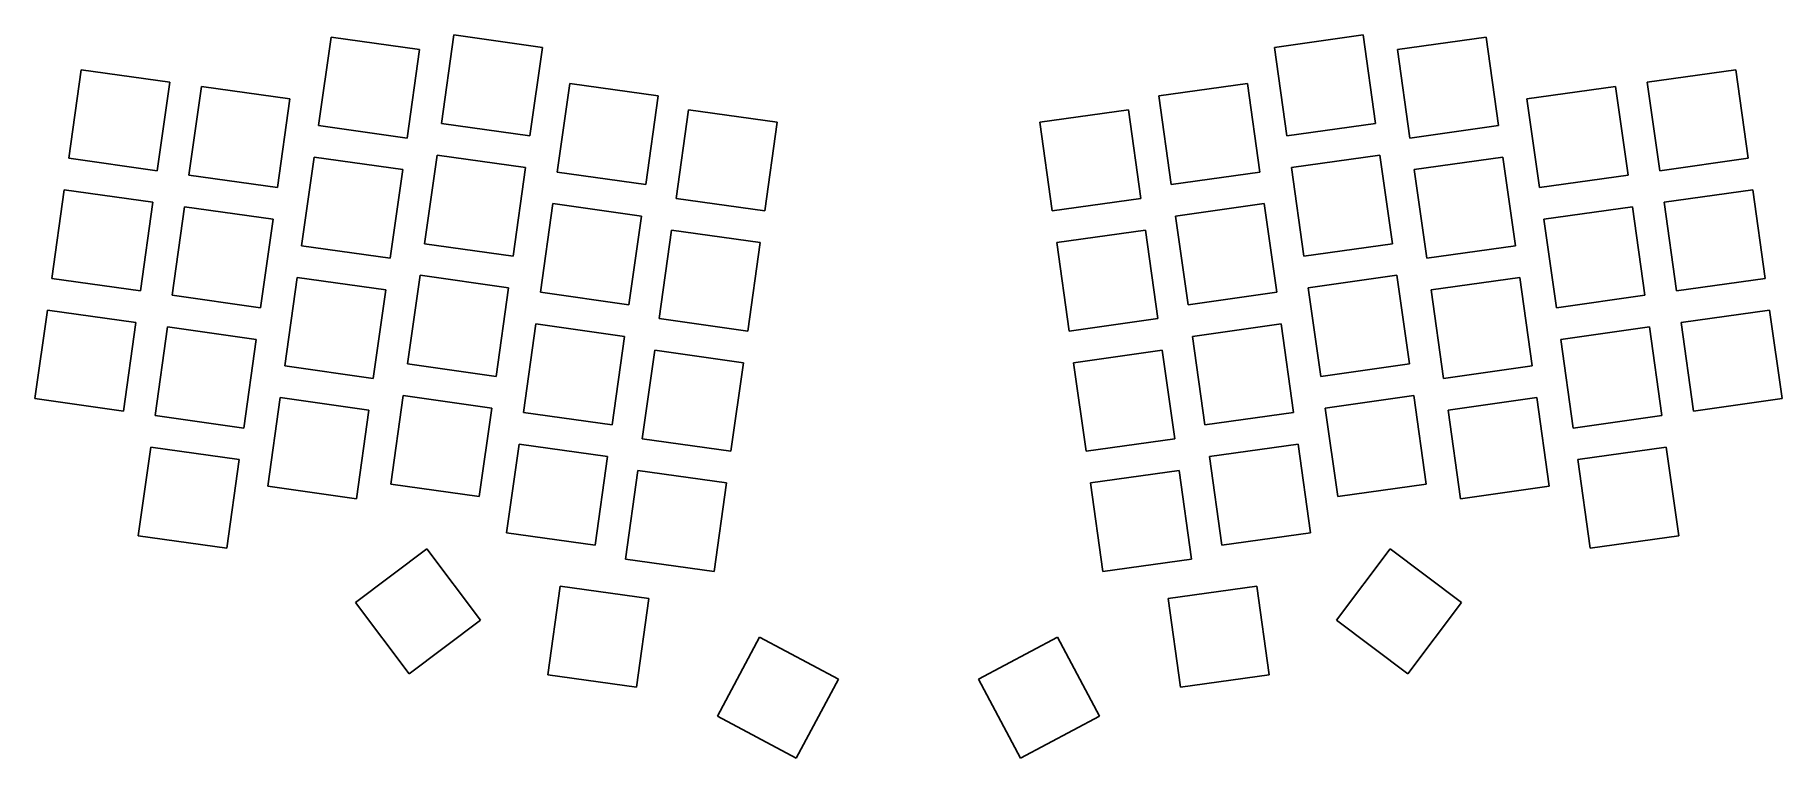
# Model space of a CAD drawing. Header units: millimetres. Extents: x -5 to 268, y -43 to 70.
import ezdxf

# ---------------------------------------------------------------- set-up
doc = ezdxf.new("R2010")
doc.units = ezdxf.units.MM

msp = doc.modelspace()

# ---------------------------------------------------------------- linework, layer by layer
for p, q in [((41.07, 69.46), (39.12, 55.6)), ((54.93, 67.51), (41.07, 69.46)), ((60.3, 69.79), (58.35, 55.92)), ((74.16, 67.84), (60.3, 69.79)), ((202.59, 69.79), (188.72, 67.84)), ((204.54, 55.92), (202.59, 69.79)), ((221.82, 69.46), (207.96, 67.51)), ((223.77, 55.6), (221.82, 69.46)), ((52.98, 53.65), (54.93, 67.51)), ((72.21, 53.97), (74.16, 67.84)), ((188.72, 67.84), (190.67, 53.97)), ((207.96, 67.51), (209.91, 53.65)), ((1.98, 64.35), (0.03, 50.49)), ((15.84, 62.4), (1.98, 64.35)), ((260.91, 64.35), (247.05, 62.4)), ((262.86, 50.49), (260.91, 64.35)), ((13.89, 48.54), (15.84, 62.4)), ((20.79, 61.71), (18.84, 47.84)), ((34.65, 59.76), (20.79, 61.71)), ((78.42, 62.19), (76.47, 48.33)), ((92.28, 60.24), (78.42, 62.19)), ((90.33, 46.38), (92.28, 60.24)), ((184.47, 62.19), (170.61, 60.24)), ((170.61, 60.24), (172.55, 46.38)), ((186.42, 48.33), (184.47, 62.19)), ((242.1, 61.71), (228.23, 59.76)), ((244.05, 47.84), (242.1, 61.71)), ((247.05, 62.4), (249, 48.54)), ((32.71, 45.89), (34.65, 59.76)), ((97.02, 58.06), (95.08, 44.2)), ((110.89, 56.11), (97.02, 58.06)), ((165.86, 58.06), (152, 56.11)), ((167.81, 44.2), (165.86, 58.06)), ((228.23, 59.76), (230.18, 45.89)), ((39.12, 55.6), (52.98, 53.65)), ((58.35, 55.92), (72.21, 53.97)), ((108.94, 42.25), (110.89, 56.11)), ((152, 56.11), (153.95, 42.25)), ((190.67, 53.97), (204.54, 55.92)), ((209.91, 53.65), (223.77, 55.6)), ((0.03, 50.49), (13.89, 48.54)), ((38.42, 50.65), (36.47, 36.78)), ((52.29, 48.7), (38.42, 50.65)), ((57.66, 50.97), (55.71, 37.11)), ((71.52, 49.02), (57.66, 50.97)), ((205.23, 50.97), (191.37, 49.02)), ((207.18, 37.11), (205.23, 50.97)), ((224.47, 50.65), (210.6, 48.7)), ((226.41, 36.78), (224.47, 50.65)), ((249, 48.54), (262.86, 50.49)), ((18.84, 47.84), (32.71, 45.89)), ((50.34, 34.83), (52.29, 48.7)), ((69.57, 35.16), (71.52, 49.02)), ((76.47, 48.33), (90.33, 46.38)), ((172.55, 46.38), (186.42, 48.33)), ((191.37, 49.02), (193.32, 35.16)), ((210.6, 48.7), (212.55, 34.83)), ((230.18, 45.89), (244.05, 47.84)), ((-0.67, 45.54), (-2.62, 31.67)), ((13.19, 43.59), (-0.67, 45.54)), ((95.08, 44.2), (108.94, 42.25)), ((153.95, 42.25), (167.81, 44.2)), ((263.56, 45.54), (249.69, 43.59)), ((265.51, 31.67), (263.56, 45.54)), ((11.25, 29.72), (13.19, 43.59)), ((18.15, 42.89), (16.2, 29.03)), ((32.01, 40.94), (18.15, 42.89)), ((75.77, 43.38), (73.83, 29.51)), ((89.64, 41.43), (75.77, 43.38)), ((87.69, 27.56), (89.64, 41.43)), ((187.11, 43.38), (173.25, 41.43)), ((173.25, 41.43), (175.2, 27.56)), ((189.06, 29.51), (187.11, 43.38)), ((244.74, 42.89), (230.88, 40.94)), ((246.69, 29.03), (244.74, 42.89)), ((249.69, 43.59), (251.64, 29.72)), ((30.06, 27.08), (32.01, 40.94)), ((94.38, 39.25), (92.43, 25.38)), ((108.24, 37.3), (94.38, 39.25)), ((168.51, 39.25), (154.64, 37.3)), ((170.46, 25.38), (168.51, 39.25)), ((230.88, 40.94), (232.83, 27.08)), ((36.47, 36.78), (50.34, 34.83)), ((55.71, 37.11), (69.57, 35.16)), ((106.3, 23.43), (108.24, 37.3)), ((154.64, 37.3), (156.59, 23.43)), ((193.32, 35.16), (207.18, 37.11)), ((212.55, 34.83), (226.41, 36.78)), ((-2.62, 31.67), (11.25, 29.72)), ((35.78, 31.83), (33.83, 17.97)), ((49.64, 29.88), (35.78, 31.83)), ((55.01, 32.16), (53.06, 18.29)), ((68.87, 30.21), (55.01, 32.16)), ((66.93, 16.34), (68.87, 30.21)), ((207.88, 32.16), (194.01, 30.21)), ((194.01, 30.21), (195.96, 16.34)), ((209.83, 18.29), (207.88, 32.16)), ((227.11, 31.83), (213.25, 29.88)), ((229.06, 17.97), (227.11, 31.83)), ((251.64, 29.72), (265.51, 31.67)), ((16.2, 29.03), (30.06, 27.08)), ((47.69, 16.02), (49.64, 29.88)), ((73.83, 29.51), (87.69, 27.56)), ((175.2, 27.56), (189.06, 29.51)), ((213.25, 29.88), (215.19, 16.02)), ((232.83, 27.08), (246.69, 29.03)), ((-3.31, 26.72), (-5.26, 12.86)), ((10.55, 24.77), (-3.31, 26.72)), ((8.6, 10.91), (10.55, 24.77)), ((92.43, 25.38), (106.3, 23.43)), ((156.59, 23.43), (170.46, 25.38)), ((266.2, 26.72), (252.34, 24.77)), ((252.34, 24.77), (254.29, 10.91)), ((268.15, 12.86), (266.2, 26.72)), ((15.5, 24.08), (13.55, 10.21)), ((29.37, 22.13), (15.5, 24.08)), ((27.42, 8.26), (29.37, 22.13)), ((73.13, 24.56), (71.18, 10.7)), ((86.99, 22.61), (73.13, 24.56)), ((85.05, 8.75), (86.99, 22.61)), ((189.76, 24.56), (175.89, 22.61)), ((175.89, 22.61), (177.84, 8.75)), ((191.71, 10.7), (189.76, 24.56)), ((247.39, 24.08), (233.52, 22.13)), ((233.52, 22.13), (235.47, 8.26)), ((249.33, 10.21), (247.39, 24.08)), ((91.74, 20.43), (89.79, 6.57)), ((105.6, 18.48), (91.74, 20.43)), ((171.15, 20.43), (157.29, 18.48)), ((173.1, 6.57), (171.15, 20.43)), ((33.83, 17.97), (47.69, 16.02)), ((53.06, 18.29), (66.93, 16.34)), ((103.65, 4.62), (105.6, 18.48)), ((157.29, 18.48), (159.24, 4.62)), ((195.96, 16.34), (209.83, 18.29)), ((215.19, 16.02), (229.06, 17.97)), ((-5.26, 12.86), (8.6, 10.91)), ((33.13, 13.02), (31.19, -0.85)), ((47, 11.07), (33.13, 13.02)), ((45.05, -2.8), (47, 11.07)), ((52.37, 13.34), (50.42, -0.52)), ((66.23, 11.39), (52.37, 13.34)), ((64.28, -2.47), (66.23, 11.39)), ((210.52, 13.34), (196.66, 11.39)), ((196.66, 11.39), (198.61, -2.47)), ((212.47, -0.52), (210.52, 13.34)), ((229.75, 13.02), (215.89, 11.07)), ((215.89, 11.07), (217.84, -2.8)), ((231.7, -0.85), (229.75, 13.02)), ((254.29, 10.91), (268.15, 12.86)), ((13.55, 10.21), (27.42, 8.26)), ((71.18, 10.7), (85.05, 8.75)), ((177.84, 8.75), (191.71, 10.7)), ((235.47, 8.26), (249.33, 10.21)), ((70.49, 5.75), (68.54, -8.12)), ((84.35, 3.8), (70.49, 5.75)), ((89.79, 6.57), (103.65, 4.62)), ((159.24, 4.62), (173.1, 6.57)), ((192.4, 5.75), (178.54, 3.8)), ((194.35, -8.12), (192.4, 5.75)), ((12.86, 5.26), (10.91, -8.6)), ((26.72, 3.31), (12.86, 5.26)), ((24.77, -10.55), (26.72, 3.31)), ((82.4, -10.07), (84.35, 3.8)), ((178.54, 3.8), (180.49, -10.07)), ((250.03, 5.26), (236.17, 3.31)), ((236.17, 3.31), (238.12, -10.55)), ((251.98, -8.6), (250.03, 5.26)), ((89.09, 1.62), (87.14, -12.25)), ((102.96, -0.33), (89.09, 1.62)), ((173.8, 1.62), (159.93, -0.33)), ((175.74, -12.25), (173.8, 1.62)), ((31.19, -0.85), (45.05, -2.8)), ((50.42, -0.52), (64.28, -2.47)), ((101.01, -14.2), (102.96, -0.33)), ((159.93, -0.33), (161.88, -14.2)), ((198.61, -2.47), (212.47, -0.52)), ((217.84, -2.8), (231.7, -0.85)), ((68.54, -8.12), (82.4, -10.07)), ((180.49, -10.07), (194.35, -8.12)), ((10.91, -8.6), (24.77, -10.55)), ((56.07, -10.63), (44.89, -19.06)), ((64.49, -21.81), (56.07, -10.63)), ((206.82, -10.63), (198.4, -21.81)), ((218, -19.06), (206.82, -10.63)), ((238.12, -10.55), (251.98, -8.6)), ((87.14, -12.25), (101.01, -14.2)), ((161.88, -14.2), (175.74, -12.25)), ((44.89, -19.06), (53.31, -30.24)), ((76.95, -16.5), (75, -30.36)), ((90.82, -18.44), (76.95, -16.5)), ((88.87, -32.31), (90.82, -18.44)), ((185.93, -16.5), (172.07, -18.44)), ((172.07, -18.44), (174.02, -32.31)), ((187.88, -30.36), (185.93, -16.5)), ((209.58, -30.24), (218, -19.06)), ((53.31, -30.24), (64.49, -21.81)), ((198.4, -21.81), (209.58, -30.24)), ((108.11, -24.47), (101.53, -36.83)), ((120.47, -31.04), (108.11, -24.47)), ((154.78, -24.47), (142.42, -31.04)), ((161.35, -36.83), (154.78, -24.47)), ((75, -30.36), (88.87, -32.31)), ((113.89, -43.4), (120.47, -31.04)), ((142.42, -31.04), (148.99, -43.4)), ((174.02, -32.31), (187.88, -30.36)), ((101.53, -36.83), (113.89, -43.4)), ((148.99, -43.4), (161.35, -36.83))]:
    msp.add_line(p, q)

doc.saveas('drawing.dxf')
